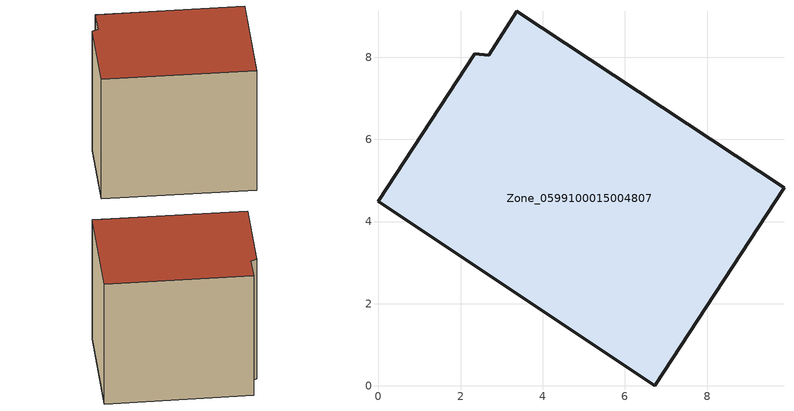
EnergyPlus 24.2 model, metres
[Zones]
Zone_0599100015004807
 floor ground (C_G): 2.34,8.09 2.68,8.05 3.37,9.12 9.87,4.82 6.73,0 0,4.5 z0.85
 wall outside (C_F): 0,4.5 6.73,0 9.87,4.82 3.37,9.12 2.68,8.05 2.34,8.09 0,4.5 z0.85:8.51
 roof outside (C_R): 2.68,8.05 2.34,8.09 0,4.5 6.73,0 9.87,4.82 3.37,9.12 z8.51
[BUILDING]
Pand.0599100015004807: North Axis=0; Terrain=City; Loads Convergence Tolerance Value=0.04; Temperature Convergence Tolerance Value=0.4; Solar Distribution=FullExterior; Maximum Number of Warmup Days=25; Minimum Number of Warmup Days=1
[Site:Location]
Rotterdam.The.Hague.AP_ZH_NLD Design_Conditions: Latitude=51.96; Longitude=4.45; Time Zone=1; Elevation=-4.5
[SITE:GROUNDTEMPERATURE:BUILDINGSURFACE]
18, 18, 18, 18, 18, 18, 18, 18, 18, 18, 18, 18
[MATERIAL] Thermal Absorptance=0.9; Solar Absorptance=0.7; Visible Absorptance=0.7
Name | Roughness | Thickness | Conductivity | Density | Specific Heat
G.TI.1965-1974 | MediumSmooth | 0.15 | 0.882353 | 540 | 1210
F.TI.1965-1974 | Rough | 0.3 | 0.697674 | 1920 | 840
R.TI.1965-1974 | MediumRough | 0.2 | 0.232558 | 1500 | 1000
[CONSTRUCTION]
C_G: G.TI.1965-1974
C_F: F.TI.1965-1974
C_R: R.TI.1965-1974
[ZONE]
Zone_0599100015004807: Type=1; Multiplier=1; Ceiling Height=Autocalculate; Volume=Autocalculate; Floor Area=autocalculate; Part of Total Floor Area=Yes
[ZONEINFILTRATION:DESIGNFLOWRATE]
Infil_Zone_0599100015004807: Zone or ZoneList or Space or SpaceList=Zone_0599100015004807; Schedule=AlwaysOn; Design Flow Rate Calculation Method=Flow/Area; Flow Rate per Floor Area=0.003; Constant Term Coefficient=1; Temperature Term Coefficient=0; Velocity Term Coefficient=0; Velocity Squared Term Coefficient=0
[HVACTEMPLATE:ZONE:IDEALLOADSAIRSYSTEM]
Zone_0599100015004807: Maximum Heating Supply Air Temperature=50; Minimum Cooling Supply Air Temperature=13; Maximum Heating Supply Air Humidity Ratio=0.0156; Minimum Cooling Supply Air Humidity Ratio=0.0077; Heating Limit=NoLimit; Cooling Limit=NoLimit; Dehumidification Control Type=ConstantSensibleHeatRatio; Cooling Sensible Heat Ratio=0.7; Dehumidification Setpoint=60; Humidification Control Type=None; Humidification Setpoint=30; Outdoor Air Method=None; Outdoor Air Flow Rate per Person=0.00944; Outdoor Air Flow Rate per Zone Floor Area=0; Outdoor Air Flow Rate per Zone=0; Demand Controlled Ventilation Type=None; Outdoor Air Economizer Type=NoEconomizer; Heat Recovery Type=None; Sensible Heat Recovery Effectiveness=0.7; Latent Heat Recovery Effectiveness=0.65
[ZONECONTROL:THERMOSTAT]
ThermostatControl_Zone_0599100015004807: Zone or ZoneList=Zone_0599100015004807; Control Type Schedule=DualSetpointControlType; Control 1=Thermostat_Zone_0599100015004807; Temperature Difference Between Cutout And Setpoint=0
[THERMOSTATSETPOINT:DUALSETPOINT]
Thermostat_Zone_0599100015004807: Heating Setpoint Temperature Schedule=HeatingSetpoint_Zone_0599100015004807; Cooling Setpoint Temperature Schedule=CoolingSetpoint_Zone_0599100015004807
[SCHEDULE:COMPACT]
HeatingSetpoint_Zone_0599100015004807: Through: 12/31, For: AllDays, Until: 24:00, 21
CoolingSetpoint_Zone_0599100015004807: Through: 12/31, For: AllDays, Until: 24:00, 24
DualSetpointControlType: Through: 12/31, For: AllDays, Until: 24:00, 4
AlwaysOn: Through: 12/31, For: AllDays, Until: 24:00, 1
